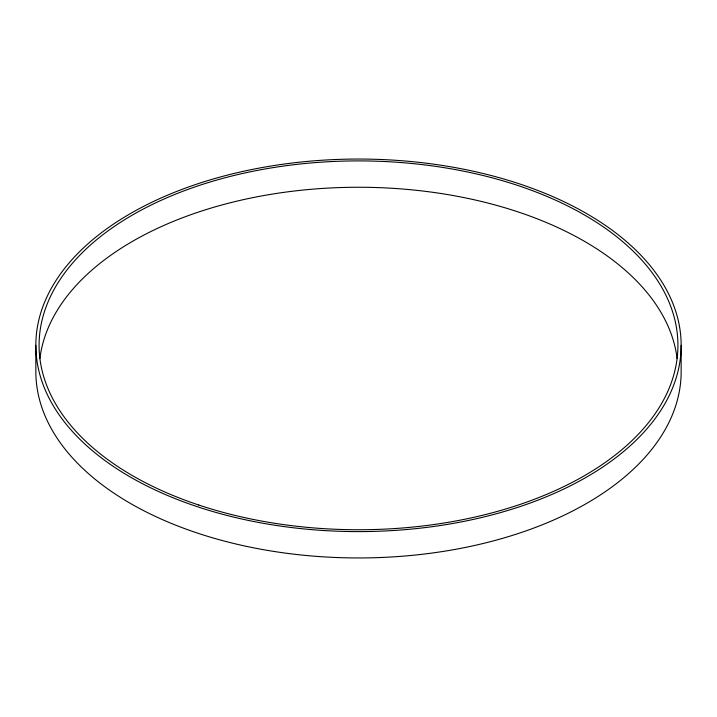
<?xml version="1.0" encoding="UTF-8"?>
<svg xmlns="http://www.w3.org/2000/svg" width="717" height="717" viewBox="0 0 717 717"><rect width="100%" height="100%" fill="white"/><g stroke="black" fill="none" stroke-linecap="round" stroke-linejoin="round"><path stroke-width="1.08" d="M681.15 345.325A322.65 186.277 0 0 1 197.175 506.65A322.65 186.277 0 0 1 197.175 184A322.65 186.277 0 0 1 681.15 345.325L681.15 371.675A322.65 186.277 0 0 1 358.5 557.951A322.65 186.277 0 0 1 35.85 371.675L35.85 345.325M39.883 358.563A319.423 184.421 0 0 1 358.5 187.254A319.423 184.421 0 0 1 677.117 358.563M198.788 505.037A319.423 184.421 0 0 0 677.923 345.325A319.423 184.421 0 0 0 198.788 185.613A319.423 184.421 0 0 0 198.788 505.037"/></g></svg>
